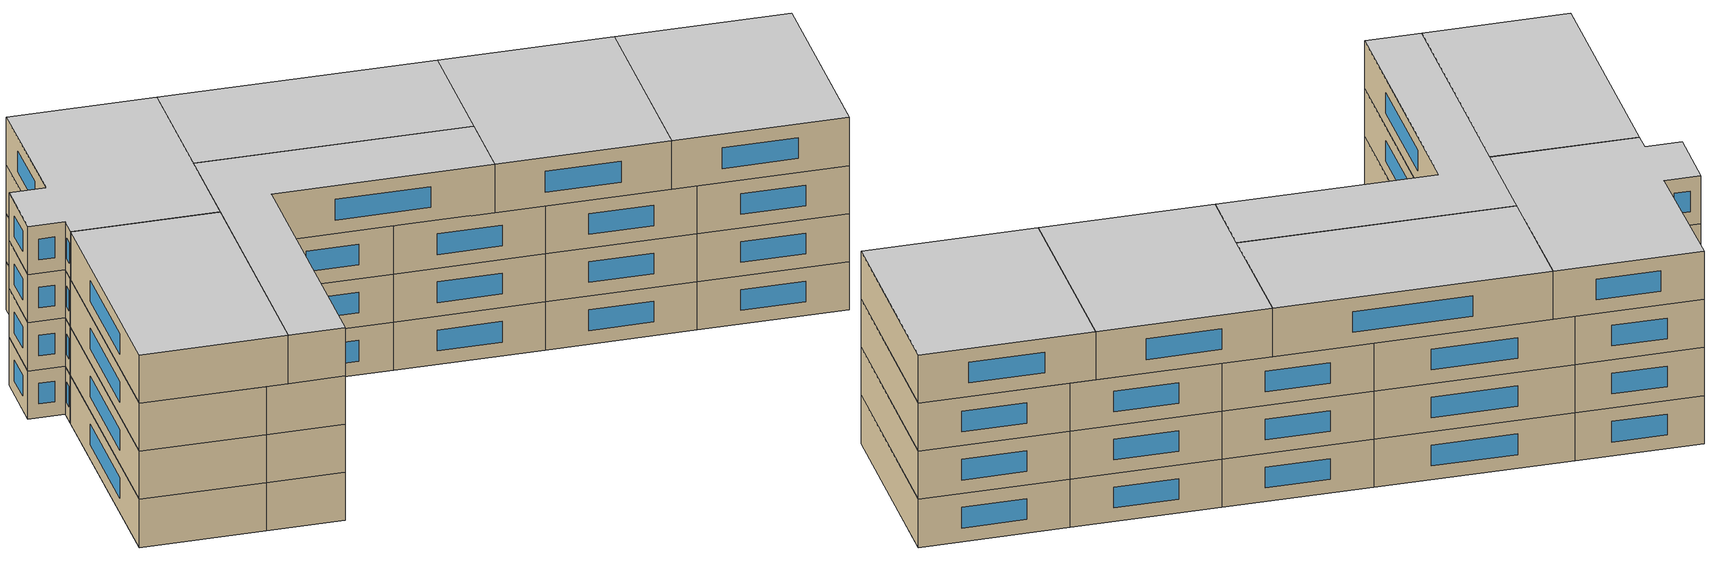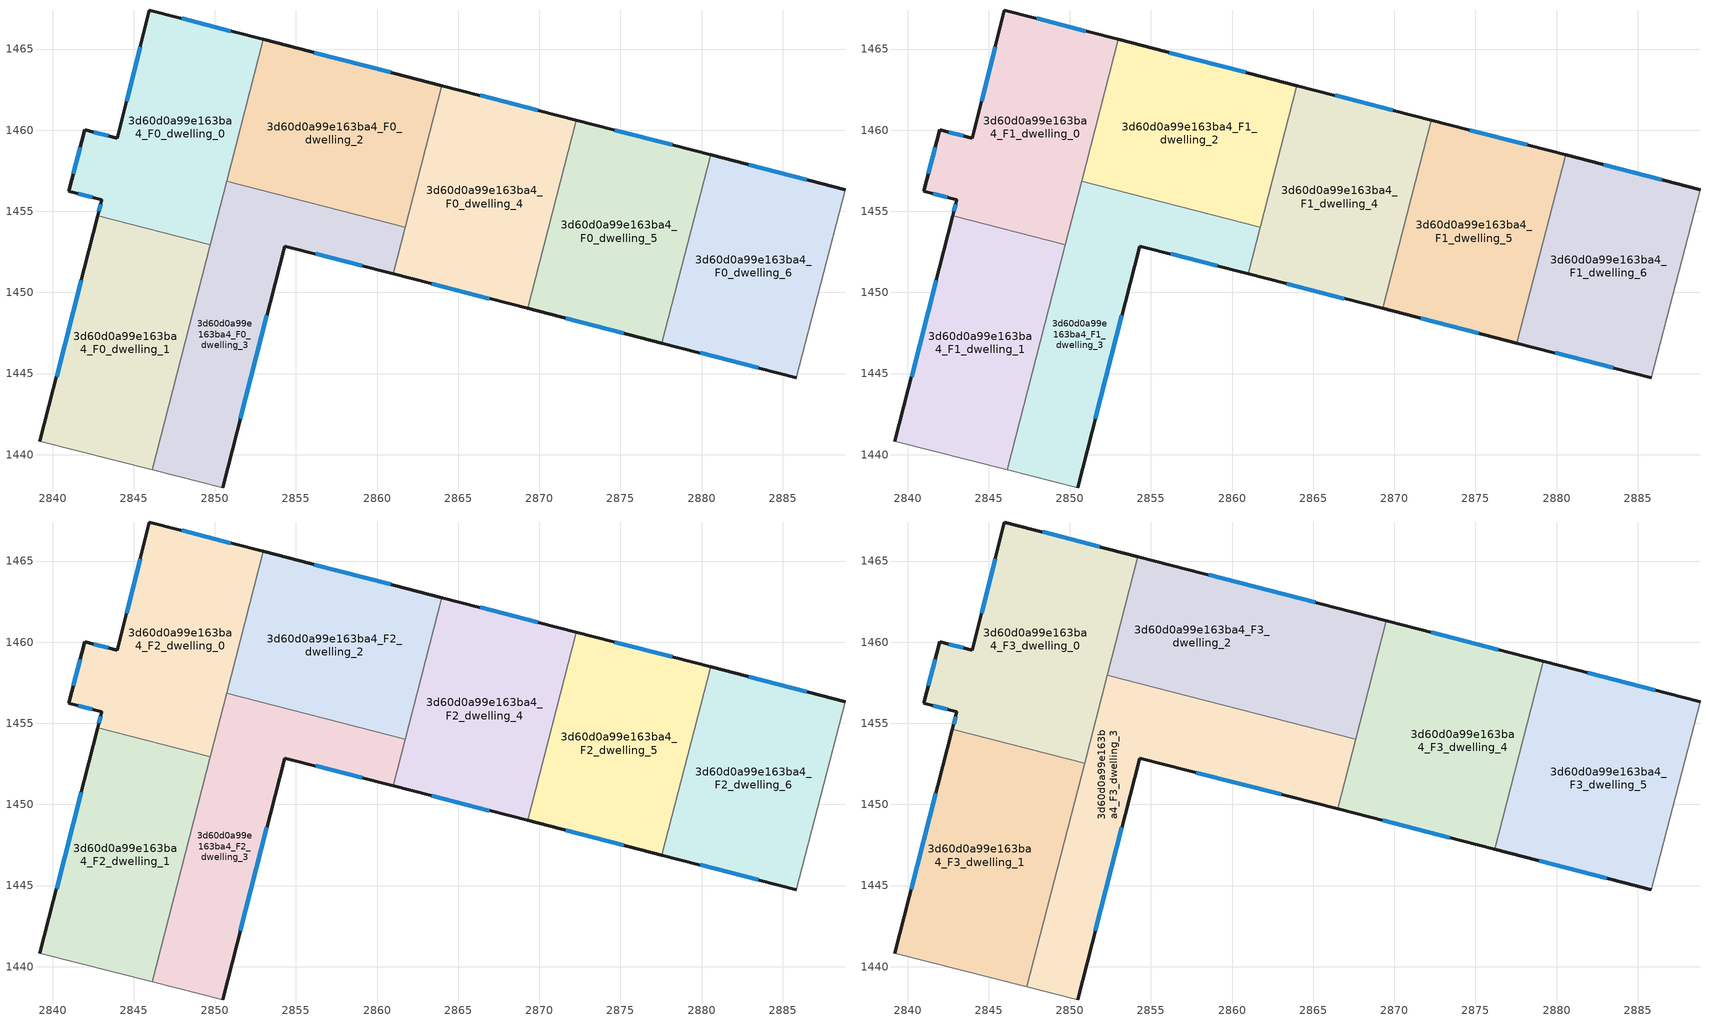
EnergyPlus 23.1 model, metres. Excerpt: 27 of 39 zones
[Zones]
3d60d0a99e163ba4_F0_dwelling_0
 floor ground (EU_floor_Construction): 2852.99,1465.59 2849.72,1452.93 2842.78,1454.72 2843.04,1455.72 2840.99,1456.25 2841.97,1460.03 2844,1459.51 2845.96,1467.41 z0
 wall outside (EU_wall_Construction): 2852.99,1465.59 2845.96,1467.41 2844,1459.51 2841.97,1460.03 2840.99,1456.25 2843.04,1455.72 2842.78,1454.72 z0:3
 wall to 3d60d0a99e163ba4_F0_dwelling_1 (EU_wall_Construction): 2842.78,1454.72 2849.72,1452.93 z0:3
 wall to 3d60d0a99e163ba4_F0_dwelling_2 (EU_wall_Construction): 2850.74,1456.86 2852.99,1465.59 z0:3
 wall to 3d60d0a99e163ba4_F0_dwelling_3 (EU_wall_Construction): 2849.72,1452.93 2850.74,1456.86 z0:3
 window (EU_Window_Construction): 2843.42,1459.66 2842.55,1459.88 / 2845.4,1465.15 2844.56,1461.77 / 2850.99,1466.11 2847.97,1466.89 / 2842.97,1455.43 2842.86,1455 / 2841.58,1456.1 2842.46,1455.87 / 2841.69,1458.95 2841.27,1457.33 z0.86:2.14
3d60d0a99e163ba4_F0_dwelling_1
 floor ground (EU_floor_Construction): 2849.72,1452.93 2846.14,1439.06 2839.22,1440.83 2842.78,1454.72 z0
 wall outside (EU_wall_Construction): 2842.78,1454.72 2839.22,1440.83 z0:3
 wall adiabatic (EU_wall_Construction): 2839.22,1440.83 2846.14,1439.06 z0:3
 wall to 3d60d0a99e163ba4_F0_dwelling_3 (EU_wall_Construction): 2846.14,1439.06 2849.72,1452.93 z0:3
 window (EU_Window_Construction): 2841.77,1450.75 2840.24,1444.8 z0.86:2.14
3d60d0a99e163ba4_F0_dwelling_2
 floor ground (EU_floor_Construction): 2863.99,1462.75 2861.74,1454.02 2850.74,1456.86 2852.99,1465.59 z0
 wall outside (EU_wall_Construction): 2863.99,1462.75 2852.99,1465.59 z0:3
 wall to 3d60d0a99e163ba4_F0_dwelling_3 (EU_wall_Construction): 2850.74,1456.86 2861.74,1454.02 z0:3
 wall to 3d60d0a99e163ba4_F0_dwelling_4 (EU_wall_Construction): 2861.74,1454.02 2863.99,1462.75 z0:3
 window (EU_Window_Construction): 2860.85,1463.57 2856.14,1464.78 z0.86:2.14
3d60d0a99e163ba4_F0_dwelling_3
 floor ground (EU_floor_Construction): 2861.74,1454.02 2861,1451.14 2854.3,1452.86 2850.48,1437.95 2846.14,1439.06 2850.74,1456.86 z0
 wall outside (EU_wall_Construction): 2850.48,1437.95 2854.3,1452.86 2861,1451.14 z0:3
 wall adiabatic (EU_wall_Construction): 2846.14,1439.06 2850.48,1437.95 z0:3
 wall to 3d60d0a99e163ba4_F0_dwelling_4 (EU_wall_Construction): 2861,1451.14 2861.74,1454.02 z0:3
 window (EU_Window_Construction): 2851.57,1442.21 2853.21,1448.6 / 2856.21,1452.37 2859.08,1451.63 z0.86:2.14
3d60d0a99e163ba4_F0_dwelling_4
 floor ground (EU_floor_Construction): 2872.27,1460.62 2869.28,1449.01 2861,1451.14 2863.99,1462.75 z0
 wall outside (EU_wall_Construction): 2872.27,1460.62 2863.99,1462.75 / 2861,1451.14 2869.28,1449.01 z0:3
 wall to 3d60d0a99e163ba4_F0_dwelling_5 (EU_wall_Construction): 2869.28,1449.01 2872.27,1460.62 z0:3
 window (EU_Window_Construction): 2869.91,1461.23 2866.36,1462.14 / 2863.36,1450.53 2866.91,1449.62 z0.86:2.14
3d60d0a99e163ba4_F0_dwelling_5
 floor ground (EU_floor_Construction): 2880.55,1458.48 2877.56,1446.88 2869.28,1449.01 2872.27,1460.62 z0
 wall outside (EU_wall_Construction): 2880.55,1458.48 2872.27,1460.62 / 2869.28,1449.01 2877.56,1446.88 z0:3
 wall to 3d60d0a99e163ba4_F0_dwelling_6 (EU_wall_Construction): 2877.56,1446.88 2880.55,1458.48 z0:3
 window (EU_Window_Construction): 2878.19,1459.09 2874.64,1460.01 / 2871.64,1448.4 2875.19,1447.49 z0.86:2.14
3d60d0a99e163ba4_F0_dwelling_6
 floor ground (EU_floor_Construction): 2888.84,1456.34 2885.85,1444.75 2877.56,1446.88 2880.55,1458.48 z0
 wall outside (EU_wall_Construction): 2888.84,1456.34 2880.55,1458.48 / 2877.56,1446.88 2885.85,1444.75 z0:3
 wall adiabatic (EU_wall_Construction): 2885.85,1444.75 2888.84,1456.34 z0:3
 window (EU_Window_Construction): 2886.48,1456.95 2882.92,1457.87 / 2879.93,1446.27 2883.48,1445.36 z0.86:2.14
3d60d0a99e163ba4_F1_dwelling_0
 floor to 3d60d0a99e163ba4_F0_dwelling_0 (EU_floor_Construction): 2852.99,1465.59 2849.72,1452.93 2842.78,1454.72 2843.04,1455.72 2840.99,1456.25 2841.97,1460.03 2844,1459.51 2845.96,1467.41 z3
 wall outside (EU_wall_Construction): 2852.99,1465.59 2845.96,1467.41 2844,1459.51 2841.97,1460.03 2840.99,1456.25 2843.04,1455.72 2842.78,1454.72 z3:6
 wall to 3d60d0a99e163ba4_F1_dwelling_1 (EU_wall_Construction): 2842.78,1454.72 2849.72,1452.93 z3:6
 wall to 3d60d0a99e163ba4_F1_dwelling_2 (EU_wall_Construction): 2850.74,1456.86 2852.99,1465.59 z3:6
 wall to 3d60d0a99e163ba4_F1_dwelling_3 (EU_wall_Construction): 2849.72,1452.93 2850.74,1456.86 z3:6
 window (EU_Window_Construction): 2843.42,1459.66 2842.55,1459.88 / 2845.4,1465.15 2844.56,1461.77 / 2850.99,1466.11 2847.97,1466.89 / 2842.97,1455.43 2842.86,1455 / 2841.58,1456.1 2842.46,1455.87 / 2841.69,1458.95 2841.27,1457.33 z3.86:5.14
3d60d0a99e163ba4_F1_dwelling_1
 floor to 3d60d0a99e163ba4_F0_dwelling_1 (EU_floor_Construction): 2849.72,1452.93 2846.14,1439.06 2839.22,1440.83 2842.78,1454.72 z3
 wall outside (EU_wall_Construction): 2842.78,1454.72 2839.22,1440.83 z3:6
 wall adiabatic (EU_wall_Construction): 2839.22,1440.83 2846.14,1439.06 z3:6
 wall to 3d60d0a99e163ba4_F1_dwelling_3 (EU_wall_Construction): 2846.14,1439.06 2849.72,1452.93 z3:6
 window (EU_Window_Construction): 2841.77,1450.75 2840.24,1444.8 z3.86:5.14
3d60d0a99e163ba4_F1_dwelling_2
 floor to 3d60d0a99e163ba4_F0_dwelling_2 (EU_floor_Construction): 2863.99,1462.75 2861.74,1454.02 2850.74,1456.86 2852.99,1465.59 z3
 wall outside (EU_wall_Construction): 2863.99,1462.75 2852.99,1465.59 z3:6
 wall to 3d60d0a99e163ba4_F1_dwelling_3 (EU_wall_Construction): 2850.74,1456.86 2861.74,1454.02 z3:6
 wall to 3d60d0a99e163ba4_F1_dwelling_4 (EU_wall_Construction): 2861.74,1454.02 2863.99,1462.75 z3:6
 window (EU_Window_Construction): 2860.85,1463.57 2856.14,1464.78 z3.86:5.14
3d60d0a99e163ba4_F1_dwelling_3
 floor to 3d60d0a99e163ba4_F0_dwelling_3 (EU_floor_Construction): 2861.74,1454.02 2861,1451.14 2854.3,1452.86 2850.48,1437.95 2846.14,1439.06 2850.74,1456.86 z3
 wall outside (EU_wall_Construction): 2850.48,1437.95 2854.3,1452.86 2861,1451.14 z3:6
 wall adiabatic (EU_wall_Construction): 2846.14,1439.06 2850.48,1437.95 z3:6
 wall to 3d60d0a99e163ba4_F1_dwelling_4 (EU_wall_Construction): 2861,1451.14 2861.74,1454.02 z3:6
 window (EU_Window_Construction): 2851.57,1442.21 2853.21,1448.6 / 2856.21,1452.37 2859.08,1451.63 z3.86:5.14
3d60d0a99e163ba4_F1_dwelling_4
 floor to 3d60d0a99e163ba4_F0_dwelling_4 (EU_floor_Construction): 2872.27,1460.62 2869.28,1449.01 2861,1451.14 2863.99,1462.75 z3
 wall outside (EU_wall_Construction): 2872.27,1460.62 2863.99,1462.75 / 2861,1451.14 2869.28,1449.01 z3:6
 wall to 3d60d0a99e163ba4_F1_dwelling_5 (EU_wall_Construction): 2869.28,1449.01 2872.27,1460.62 z3:6
 window (EU_Window_Construction): 2869.91,1461.23 2866.36,1462.14 / 2863.36,1450.53 2866.91,1449.62 z3.86:5.14
3d60d0a99e163ba4_F1_dwelling_5
 floor to 3d60d0a99e163ba4_F0_dwelling_5 (EU_floor_Construction): 2880.55,1458.48 2877.56,1446.88 2869.28,1449.01 2872.27,1460.62 z3
 wall outside (EU_wall_Construction): 2880.55,1458.48 2872.27,1460.62 / 2869.28,1449.01 2877.56,1446.88 z3:6
 wall to 3d60d0a99e163ba4_F1_dwelling_6 (EU_wall_Construction): 2877.56,1446.88 2880.55,1458.48 z3:6
 window (EU_Window_Construction): 2878.19,1459.09 2874.64,1460.01 / 2871.64,1448.4 2875.19,1447.49 z3.86:5.14
3d60d0a99e163ba4_F1_dwelling_6
 floor to 3d60d0a99e163ba4_F0_dwelling_6 (EU_floor_Construction): 2888.84,1456.34 2885.85,1444.75 2877.56,1446.88 2880.55,1458.48 z3
 wall outside (EU_wall_Construction): 2888.84,1456.34 2880.55,1458.48 / 2877.56,1446.88 2885.85,1444.75 z3:6
 wall adiabatic (EU_wall_Construction): 2885.85,1444.75 2888.84,1456.34 z3:6
 window (EU_Window_Construction): 2886.48,1456.95 2882.92,1457.87 / 2879.93,1446.27 2883.48,1445.36 z3.86:5.14
3d60d0a99e163ba4_F2_dwelling_0
 floor to 3d60d0a99e163ba4_F1_dwelling_0 (EU_floor_Construction): 2852.99,1465.59 2849.72,1452.93 2842.78,1454.72 2843.04,1455.72 2840.99,1456.25 2841.97,1460.03 2844,1459.51 2845.96,1467.41 z6
 wall outside (EU_wall_Construction): 2852.99,1465.59 2845.96,1467.41 2844,1459.51 2841.97,1460.03 2840.99,1456.25 2843.04,1455.72 2842.78,1454.72 z6:9
 wall to 3d60d0a99e163ba4_F2_dwelling_1 (EU_wall_Construction): 2842.78,1454.72 2849.72,1452.93 z6:9
 wall to 3d60d0a99e163ba4_F2_dwelling_2 (EU_wall_Construction): 2850.74,1456.86 2852.99,1465.59 z6:9
 wall to 3d60d0a99e163ba4_F2_dwelling_3 (EU_wall_Construction): 2849.72,1452.93 2850.74,1456.86 z6:9
 window (EU_Window_Construction): 2843.42,1459.66 2842.55,1459.88 / 2845.4,1465.15 2844.56,1461.77 / 2850.99,1466.11 2847.97,1466.89 / 2842.97,1455.43 2842.86,1455 / 2841.58,1456.1 2842.46,1455.87 / 2841.69,1458.95 2841.27,1457.33 z6.86:8.14
3d60d0a99e163ba4_F2_dwelling_1
 floor to 3d60d0a99e163ba4_F1_dwelling_1 (EU_floor_Construction): 2849.72,1452.93 2846.14,1439.06 2839.22,1440.83 2842.78,1454.72 z6
 wall outside (EU_wall_Construction): 2842.78,1454.72 2839.22,1440.83 z6:9
 wall adiabatic (EU_wall_Construction): 2839.22,1440.83 2846.14,1439.06 z6:9
 wall to 3d60d0a99e163ba4_F2_dwelling_3 (EU_wall_Construction): 2846.14,1439.06 2849.72,1452.93 z6:9
 window (EU_Window_Construction): 2841.77,1450.75 2840.24,1444.8 z6.86:8.14
3d60d0a99e163ba4_F2_dwelling_2
 floor to 3d60d0a99e163ba4_F1_dwelling_2 (EU_floor_Construction): 2863.99,1462.75 2861.74,1454.02 2850.74,1456.86 2852.99,1465.59 z6
 wall outside (EU_wall_Construction): 2863.99,1462.75 2852.99,1465.59 z6:9
 wall to 3d60d0a99e163ba4_F2_dwelling_3 (EU_wall_Construction): 2850.74,1456.86 2861.74,1454.02 z6:9
 wall to 3d60d0a99e163ba4_F2_dwelling_4 (EU_wall_Construction): 2861.74,1454.02 2863.99,1462.75 z6:9
 window (EU_Window_Construction): 2860.85,1463.57 2856.14,1464.78 z6.86:8.14
 ceiling adiabatic (EU_roof_Construction): 2862.1,1455.43 2863.99,1462.75 2854.2,1465.28 2852.31,1457.96 z9
3d60d0a99e163ba4_F2_dwelling_3
 floor to 3d60d0a99e163ba4_F1_dwelling_3 (EU_floor_Construction): 2861.74,1454.02 2861,1451.14 2854.3,1452.86 2850.48,1437.95 2846.14,1439.06 2850.74,1456.86 z6
 wall outside (EU_wall_Construction): 2850.48,1437.95 2854.3,1452.86 2861,1451.14 z6:9
 wall adiabatic (EU_wall_Construction): 2846.14,1439.06 2850.48,1437.95 z6:9
 wall to 3d60d0a99e163ba4_F2_dwelling_4 (EU_wall_Construction): 2861,1451.14 2861.74,1454.02 z6:9
 window (EU_Window_Construction): 2851.57,1442.21 2853.21,1448.6 / 2856.21,1452.37 2859.08,1451.63 z6.86:8.14
3d60d0a99e163ba4_F2_dwelling_4
 floor to 3d60d0a99e163ba4_F1_dwelling_4 (EU_floor_Construction): 2872.27,1460.62 2869.28,1449.01 2861,1451.14 2863.99,1462.75 z6
 wall outside (EU_wall_Construction): 2872.27,1460.62 2863.99,1462.75 / 2861,1451.14 2869.28,1449.01 z6:9
 wall to 3d60d0a99e163ba4_F2_dwelling_5 (EU_wall_Construction): 2869.28,1449.01 2872.27,1460.62 z6:9
 window (EU_Window_Construction): 2869.91,1461.23 2866.36,1462.14 / 2863.36,1450.53 2866.91,1449.62 z6.86:8.14
3d60d0a99e163ba4_F2_dwelling_5
 floor to 3d60d0a99e163ba4_F1_dwelling_5 (EU_floor_Construction): 2880.55,1458.48 2877.56,1446.88 2869.28,1449.01 2872.27,1460.62 z6
 wall outside (EU_wall_Construction): 2880.55,1458.48 2872.27,1460.62 / 2869.28,1449.01 2877.56,1446.88 z6:9
 wall to 3d60d0a99e163ba4_F2_dwelling_6 (EU_wall_Construction): 2877.56,1446.88 2880.55,1458.48 z6:9
 window (EU_Window_Construction): 2878.19,1459.09 2874.64,1460.01 / 2871.64,1448.4 2875.19,1447.49 z6.86:8.14
3d60d0a99e163ba4_F2_dwelling_6
 floor to 3d60d0a99e163ba4_F1_dwelling_6 (EU_floor_Construction): 2888.84,1456.34 2885.85,1444.75 2877.56,1446.88 2880.55,1458.48 z6
 wall outside (EU_wall_Construction): 2888.84,1456.34 2880.55,1458.48 / 2877.56,1446.88 2885.85,1444.75 z6:9
 wall adiabatic (EU_wall_Construction): 2885.85,1444.75 2888.84,1456.34 z6:9
 window (EU_Window_Construction): 2886.48,1456.95 2882.92,1457.87 / 2879.93,1446.27 2883.48,1445.36 z6.86:8.14
3d60d0a99e163ba4_F3_dwelling_0
 floor to 3d60d0a99e163ba4_F2_dwelling_0 (EU_floor_Construction): 2852.99,1465.59 2849.72,1452.93 2842.78,1454.72 2843.04,1455.72 2840.99,1456.25 2841.97,1460.03 2844,1459.51 2845.96,1467.41 z9
 floor to 3d60d0a99e163ba4_F2_dwelling_2 (EU_floor_Construction): 2854.2,1465.28 2851.95,1456.55 2850.74,1456.86 2852.99,1465.59 z9
 floor to 3d60d0a99e163ba4_F2_dwelling_1 (EU_floor_Construction): 2849.72,1452.93 2849.7,1452.84 2842.76,1454.63 2842.78,1454.72 z9
 floor to 3d60d0a99e163ba4_F2_dwelling_3 (EU_floor_Construction): 2851.95,1456.55 2850.91,1452.53 2849.7,1452.84 2850.74,1456.86 z9
 wall outside (EU_wall_Construction): 2854.2,1465.28 2845.96,1467.41 2844,1459.51 2841.97,1460.03 2840.99,1456.25 2843.04,1455.72 2842.76,1454.63 z9:12
 wall to 3d60d0a99e163ba4_F3_dwelling_1 (EU_wall_Construction): 2842.76,1454.63 2850.91,1452.53 z9:12
 wall to 3d60d0a99e163ba4_F3_dwelling_2 (EU_wall_Construction): 2852.31,1457.96 2854.2,1465.28 z9:12
 wall to 3d60d0a99e163ba4_F3_dwelling_3 (EU_wall_Construction): 2850.91,1452.53 2852.31,1457.96 z9:12
 window (EU_Window_Construction): 2843.42,1459.66 2842.55,1459.88 / 2845.4,1465.15 2844.56,1461.77 / 2851.85,1465.89 2848.32,1466.8 / 2842.96,1455.41 2842.84,1454.94 / 2841.58,1456.1 2842.46,1455.87 / 2841.69,1458.95 2841.27,1457.33 z9.86:11.14
 ceiling to 3d60d0a99e163ba4_F4_dwelling_0 (EU_floor_Construction): 2850.91,1452.53 2854.2,1465.28 2845.96,1467.41 2844,1459.51 2841.97,1460.03 2840.99,1456.25 2843.04,1455.72 2842.76,1454.63 z12
3d60d0a99e163ba4_F3_dwelling_1
 floor to 3d60d0a99e163ba4_F2_dwelling_1 (EU_floor_Construction): 2849.7,1452.84 2846.14,1439.06 2839.22,1440.83 2842.76,1454.63 z9
 floor to 3d60d0a99e163ba4_F2_dwelling_3 (EU_floor_Construction): 2850.91,1452.53 2847.35,1438.75 2846.14,1439.06 2849.7,1452.84 z9
 wall outside (EU_wall_Construction): 2842.76,1454.63 2839.22,1440.83 z9:12
 wall adiabatic (EU_wall_Construction): 2839.22,1440.83 2847.35,1438.75 z9:12
 wall to 3d60d0a99e163ba4_F3_dwelling_3 (EU_wall_Construction): 2847.35,1438.75 2850.91,1452.53 z9:12
 window (EU_Window_Construction): 2841.75,1450.69 2840.24,1444.77 z9.86:11.14
 ceiling to 3d60d0a99e163ba4_F4_dwelling_1 (EU_floor_Construction): 2847.35,1438.75 2850.91,1452.53 2842.76,1454.63 2839.22,1440.83 z12
3d60d0a99e163ba4_F3_dwelling_2
 floor to 3d60d0a99e163ba4_F2_dwelling_4 (EU_floor_Construction): 2869.51,1461.33 2867.62,1454.01 2862.1,1455.43 2863.99,1462.75 z9
 floor adiabatic (EU_floor_Construction): 2863.99,1462.75 2862.1,1455.43 2852.31,1457.96 2854.2,1465.28 z9
 wall outside (EU_wall_Construction): 2869.51,1461.33 2854.2,1465.28 z9:12
 wall to 3d60d0a99e163ba4_F3_dwelling_3 (EU_wall_Construction): 2852.31,1457.96 2867.62,1454.01 z9:12
 wall to 3d60d0a99e163ba4_F3_dwelling_4 (EU_wall_Construction): 2867.62,1454.01 2869.51,1461.33 z9:12
 window (EU_Window_Construction): 2865.14,1462.46 2858.58,1464.15 z9.86:11.14
 ceiling to 3d60d0a99e163ba4_F4_dwelling_2 (EU_floor_Construction): 2867.62,1454.01 2869.51,1461.33 2854.2,1465.28 2852.31,1457.96 z12
3d60d0a99e163ba4_F3_dwelling_3
 floor to 3d60d0a99e163ba4_F2_dwelling_3 (EU_floor_Construction): 2861.74,1454.02 2861,1451.14 2854.3,1452.86 2850.48,1437.95 2847.35,1438.75 2851.95,1456.55 z9
 floor to 3d60d0a99e163ba4_F2_dwelling_4 (EU_floor_Construction): 2867.62,1454.01 2866.52,1449.72 2861,1451.14 2862.1,1455.43 z9
 floor to 3d60d0a99e163ba4_F2_dwelling_2 (EU_floor_Construction): 2862.1,1455.43 2861.74,1454.02 2851.95,1456.55 2852.31,1457.96 z9
 wall outside (EU_wall_Construction): 2850.48,1437.95 2854.3,1452.86 2866.52,1449.72 z9:12
 wall adiabatic (EU_wall_Construction): 2847.35,1438.75 2850.48,1437.95 z9:12
 wall to 3d60d0a99e163ba4_F3_dwelling_4 (EU_wall_Construction): 2866.51,1449.72 2867.62,1454.01 z9:12
 window (EU_Window_Construction): 2851.57,1442.21 2853.21,1448.6 / 2857.79,1451.96 2863.03,1450.62 z9.86:11.14
 ceiling to 3d60d0a99e163ba4_F4_dwelling_3 (EU_floor_Construction): 2866.52,1449.72 2867.62,1454.01 2852.31,1457.96 2847.35,1438.75 2850.48,1437.95 2854.3,1452.86 z12
3d60d0a99e163ba4_F3_dwelling_4
 floor to 3d60d0a99e163ba4_F2_dwelling_5 (EU_floor_Construction): 2879.17,1458.83 2876.18,1447.24 2869.28,1449.01 2872.27,1460.62 z9
 floor to 3d60d0a99e163ba4_F2_dwelling_4 (EU_floor_Construction): 2872.27,1460.62 2869.28,1449.01 2866.52,1449.72 2869.51,1461.33 z9
 wall outside (EU_wall_Construction): 2879.17,1458.83 2869.51,1461.33 / 2866.52,1449.72 2876.18,1447.24 z9:12
 wall to 3d60d0a99e163ba4_F3_dwelling_5 (EU_wall_Construction): 2876.18,1447.24 2879.17,1458.83 z9:12
 window (EU_Window_Construction): 2876.41,1459.55 2872.27,1460.62 / 2869.28,1449.01 2873.42,1447.95 z9.86:11.14
 ceiling to 3d60d0a99e163ba4_F4_dwelling_4 (EU_floor_Construction): 2876.18,1447.24 2879.17,1458.83 2869.51,1461.33 2866.52,1449.72 z12
3d60d0a99e163ba4_F3_dwelling_5
 floor to 3d60d0a99e163ba4_F2_dwelling_6 (EU_floor_Construction): 2888.84,1456.34 2885.85,1444.75 2877.56,1446.88 2880.55,1458.48 z9
 floor to 3d60d0a99e163ba4_F2_dwelling_5 (EU_floor_Construction): 2880.55,1458.48 2877.56,1446.88 2876.18,1447.24 2879.17,1458.83 z9
 wall outside (EU_wall_Construction): 2888.84,1456.34 2879.17,1458.83 / 2876.18,1447.24 2885.85,1444.75 z9:12
 wall adiabatic (EU_wall_Construction): 2885.85,1444.75 2888.84,1456.34 z9:12
 window (EU_Window_Construction): 2886.08,1457.05 2881.94,1458.12 / 2878.94,1446.52 2883.09,1445.46 z9.86:11.14
 ceiling to 3d60d0a99e163ba4_F4_dwelling_5 (EU_floor_Construction): 2885.85,1444.75 2888.84,1456.34 2879.17,1458.83 2876.18,1447.24 z12
[Building]
EU S2 Campaign: North Axis=0; Terrain=City; Solar Distribution=FullExterior
[Site:Location]
Helsinki-Vantaa.AP: Latitude=60.317; Longitude=24.963; Time Zone=2; Elevation=54.6
[SizingPeriod:WeatherFileDays]
AnnualSizingPeriod: Begin Month=1; Begin Day of Month=1; End Month=12; End Day of Month=31; Day of Week for Start Day=Monday; Use Weather File Daylight Saving Period=No; Use Weather File Rain and Snow Indicators=No
[MATERIAL]
EU_InternalMass_Material: Roughness=MediumRough; Thickness=0.1; Conductivity=1; Density=1800; Specific Heat=900; Thermal Absorptance=0.9; Solar Absorptance=0.7; Visible Absorptance=0.7
[MATERIAL:NOMASS] Roughness=MediumRough; Thermal Absorptance=0.9; Solar Absorptance=0.7; Visible Absorptance=0.7
Name | Thermal Resistance
EU_wall_NoMass | 5.91765
EU_roof_NoMass | 11.1778
EU_floor_NoMass | 6.2875
[WINDOWMATERIAL:SIMPLEGLAZINGSYSTEM]
EU_Window_SimpleGlazing: UFactor=0.994035; Solar Heat Gain Coefficient=0.7; Visible Transmittance=0.7
[CONSTRUCTION]
EU_wall_Construction: EU_wall_NoMass
EU_roof_Construction: EU_roof_NoMass
EU_floor_Construction: EU_floor_NoMass
EU_Window_Construction: EU_Window_SimpleGlazing
EU_InternalMass_Construction: EU_InternalMass_Material
[ZONE] Type=1; Multiplier=1; Ceiling Height=autocalculate; Floor Area=autocalculate; Part of Total Floor Area=Yes
Name | Volume
3d60d0a99e163ba4_F0_dwelling_0; 3d60d0a99e163ba4_F1_dwelling_0; 3d60d0a99e163ba4_F2_dwelling_0 | 307.545
3d60d0a99e163ba4_F3_dwelling_0 | 358.805
3d60d0a99e163ba4_F0_dwelling_1; 3d60d0a99e163ba4_F1_dwelling_1; 3d60d0a99e163ba4_F2_dwelling_1 | 307.542
3d60d0a99e163ba4_F3_dwelling_1 | 358.795
3d60d0a99e163ba4_F0_dwelling_2; 3d60d0a99e163ba4_F1_dwelling_2; 3d60d0a99e163ba4_F2_dwelling_2 | 307.514
3d60d0a99e163ba4_F3_dwelling_2; 3d60d0a99e163ba4_F3_dwelling_4 | 358.801
3d60d0a99e163ba4_F0_dwelling_3; 3d60d0a99e163ba4_F1_dwelling_3; 3d60d0a99e163ba4_F2_dwelling_3 | 307.521
3d60d0a99e163ba4_F3_dwelling_3 | 358.772
3d60d0a99e163ba4_F0_dwelling_4; 3d60d0a99e163ba4_F1_dwelling_4; 3d60d0a99e163ba4_F2_dwelling_4 | 307.513
3d60d0a99e163ba4_F0_dwelling_5; 3d60d0a99e163ba4_F1_dwelling_5; 3d60d0a99e163ba4_F2_dwelling_5 | 307.523
3d60d0a99e163ba4_F3_dwelling_5 | 358.791
3d60d0a99e163ba4_F0_dwelling_6; 3d60d0a99e163ba4_F1_dwelling_6; 3d60d0a99e163ba4_F2_dwelling_6 | 307.547
[INTERNALMASS] Construction=EU_InternalMass_Construction
Name | Zone or ZoneList | Surface Area
3d60d0a99e163ba4_F0_dwelling_0_EU_InternalMass | 3d60d0a99e163ba4_F0_dwelling_0 | 102.516
3d60d0a99e163ba4_F0_dwelling_1_EU_InternalMass | 3d60d0a99e163ba4_F0_dwelling_1 | 102.514
3d60d0a99e163ba4_F0_dwelling_2_EU_InternalMass | 3d60d0a99e163ba4_F0_dwelling_2 | 102.505
3d60d0a99e163ba4_F0_dwelling_3_EU_InternalMass | 3d60d0a99e163ba4_F0_dwelling_3 | 102.506
3d60d0a99e163ba4_F0_dwelling_4_EU_InternalMass | 3d60d0a99e163ba4_F0_dwelling_4 | 102.509
3d60d0a99e163ba4_F0_dwelling_5_EU_InternalMass | 3d60d0a99e163ba4_F0_dwelling_5 | 102.508
3d60d0a99e163ba4_F0_dwelling_6_EU_InternalMass | 3d60d0a99e163ba4_F0_dwelling_6 | 102.516
3d60d0a99e163ba4_F1_dwelling_0_EU_InternalMass | 3d60d0a99e163ba4_F1_dwelling_0 | 102.516
3d60d0a99e163ba4_F1_dwelling_1_EU_InternalMass | 3d60d0a99e163ba4_F1_dwelling_1 | 102.514
3d60d0a99e163ba4_F1_dwelling_2_EU_InternalMass | 3d60d0a99e163ba4_F1_dwelling_2 | 102.505
3d60d0a99e163ba4_F1_dwelling_3_EU_InternalMass | 3d60d0a99e163ba4_F1_dwelling_3 | 102.506
3d60d0a99e163ba4_F1_dwelling_4_EU_InternalMass | 3d60d0a99e163ba4_F1_dwelling_4 | 102.509
3d60d0a99e163ba4_F1_dwelling_5_EU_InternalMass | 3d60d0a99e163ba4_F1_dwelling_5 | 102.508
3d60d0a99e163ba4_F1_dwelling_6_EU_InternalMass | 3d60d0a99e163ba4_F1_dwelling_6 | 102.516
3d60d0a99e163ba4_F2_dwelling_0_EU_InternalMass | 3d60d0a99e163ba4_F2_dwelling_0 | 102.516
3d60d0a99e163ba4_F2_dwelling_1_EU_InternalMass | 3d60d0a99e163ba4_F2_dwelling_1 | 102.514
3d60d0a99e163ba4_F2_dwelling_2_EU_InternalMass | 3d60d0a99e163ba4_F2_dwelling_2 | 102.505
3d60d0a99e163ba4_F2_dwelling_3_EU_InternalMass | 3d60d0a99e163ba4_F2_dwelling_3 | 102.506
3d60d0a99e163ba4_F2_dwelling_4_EU_InternalMass | 3d60d0a99e163ba4_F2_dwelling_4 | 102.509
3d60d0a99e163ba4_F2_dwelling_5_EU_InternalMass | 3d60d0a99e163ba4_F2_dwelling_5 | 102.508
3d60d0a99e163ba4_F2_dwelling_6_EU_InternalMass | 3d60d0a99e163ba4_F2_dwelling_6 | 102.516
3d60d0a99e163ba4_F3_dwelling_0_EU_InternalMass | 3d60d0a99e163ba4_F3_dwelling_0 | 119.6
3d60d0a99e163ba4_F3_dwelling_1_EU_InternalMass | 3d60d0a99e163ba4_F3_dwelling_1 | 119.598
3d60d0a99e163ba4_F3_dwelling_2_EU_InternalMass | 3d60d0a99e163ba4_F3_dwelling_2 | 119.595
3d60d0a99e163ba4_F3_dwelling_3_EU_InternalMass | 3d60d0a99e163ba4_F3_dwelling_3 | 119.593
3d60d0a99e163ba4_F3_dwelling_4_EU_InternalMass | 3d60d0a99e163ba4_F3_dwelling_4 | 119.6
3d60d0a99e163ba4_F3_dwelling_5_EU_InternalMass | 3d60d0a99e163ba4_F3_dwelling_5 | 119.597
[OTHEREQUIPMENT] Fuel Type=Electricity; Design Level Calculation Method=Watts/Area; Power per Zone Floor Area=1; Fraction Latent=0; Fraction Radiant=0; Fraction Lost=0; Carbon Dioxide Generation Rate=0; EndUse Subcategory=EU_Step8_InternalGains
Name | Zone or ZoneList or Space or SpaceList | Schedule
EU_Step8_InternalGain_3d60d0a99e163ba4_F0_dwelling_0_f000 | 3d60d0a99e163ba4_F0_dwelling_0 | EU_Step8_GainSchedule_3d60d0a99e163ba4_F0_dwelling_0_f000
EU_Step8_InternalGain_3d60d0a99e163ba4_F0_dwelling_1_f000 | 3d60d0a99e163ba4_F0_dwelling_1 | EU_Step8_GainSchedule_3d60d0a99e163ba4_F0_dwelling_1_f000
EU_Step8_InternalGain_3d60d0a99e163ba4_F0_dwelling_2_f000 | 3d60d0a99e163ba4_F0_dwelling_2 | EU_Step8_GainSchedule_3d60d0a99e163ba4_F0_dwelling_2_f000
EU_Step8_InternalGain_3d60d0a99e163ba4_F0_dwelling_3_f000 | 3d60d0a99e163ba4_F0_dwelling_3 | EU_Step8_GainSchedule_3d60d0a99e163ba4_F0_dwelling_3_f000
EU_Step8_InternalGain_3d60d0a99e163ba4_F0_dwelling_4_f000 | 3d60d0a99e163ba4_F0_dwelling_4 | EU_Step8_GainSchedule_3d60d0a99e163ba4_F0_dwelling_4_f000
EU_Step8_InternalGain_3d60d0a99e163ba4_F0_dwelling_5_f000 | 3d60d0a99e163ba4_F0_dwelling_5 | EU_Step8_GainSchedule_3d60d0a99e163ba4_F0_dwelling_5_f000
EU_Step8_InternalGain_3d60d0a99e163ba4_F0_dwelling_6_f000 | 3d60d0a99e163ba4_F0_dwelling_6 | EU_Step8_GainSchedule_3d60d0a99e163ba4_F0_dwelling_6_f000
EU_Step8_InternalGain_3d60d0a99e163ba4_F1_dwelling_0_f000 | 3d60d0a99e163ba4_F1_dwelling_0 | EU_Step8_GainSchedule_3d60d0a99e163ba4_F1_dwelling_0_f000
EU_Step8_InternalGain_3d60d0a99e163ba4_F1_dwelling_1_f000 | 3d60d0a99e163ba4_F1_dwelling_1 | EU_Step8_GainSchedule_3d60d0a99e163ba4_F1_dwelling_1_f000
EU_Step8_InternalGain_3d60d0a99e163ba4_F1_dwelling_2_f000 | 3d60d0a99e163ba4_F1_dwelling_2 | EU_Step8_GainSchedule_3d60d0a99e163ba4_F1_dwelling_2_f000
EU_Step8_InternalGain_3d60d0a99e163ba4_F1_dwelling_3_f000 | 3d60d0a99e163ba4_F1_dwelling_3 | EU_Step8_GainSchedule_3d60d0a99e163ba4_F1_dwelling_3_f000
EU_Step8_InternalGain_3d60d0a99e163ba4_F1_dwelling_4_f000 | 3d60d0a99e163ba4_F1_dwelling_4 | EU_Step8_GainSchedule_3d60d0a99e163ba4_F1_dwelling_4_f000
EU_Step8_InternalGain_3d60d0a99e163ba4_F1_dwelling_5_f000 | 3d60d0a99e163ba4_F1_dwelling_5 | EU_Step8_GainSchedule_3d60d0a99e163ba4_F1_dwelling_5_f000
EU_Step8_InternalGain_3d60d0a99e163ba4_F1_dwelling_6_f000 | 3d60d0a99e163ba4_F1_dwelling_6 | EU_Step8_GainSchedule_3d60d0a99e163ba4_F1_dwelling_6_f000
EU_Step8_InternalGain_3d60d0a99e163ba4_F2_dwelling_0_f000 | 3d60d0a99e163ba4_F2_dwelling_0 | EU_Step8_GainSchedule_3d60d0a99e163ba4_F2_dwelling_0_f000
EU_Step8_InternalGain_3d60d0a99e163ba4_F2_dwelling_1_f000 | 3d60d0a99e163ba4_F2_dwelling_1 | EU_Step8_GainSchedule_3d60d0a99e163ba4_F2_dwelling_1_f000
EU_Step8_InternalGain_3d60d0a99e163ba4_F2_dwelling_2_f000 | 3d60d0a99e163ba4_F2_dwelling_2 | EU_Step8_GainSchedule_3d60d0a99e163ba4_F2_dwelling_2_f000
EU_Step8_InternalGain_3d60d0a99e163ba4_F2_dwelling_3_f000 | 3d60d0a99e163ba4_F2_dwelling_3 | EU_Step8_GainSchedule_3d60d0a99e163ba4_F2_dwelling_3_f000
EU_Step8_InternalGain_3d60d0a99e163ba4_F2_dwelling_4_f000 | 3d60d0a99e163ba4_F2_dwelling_4 | EU_Step8_GainSchedule_3d60d0a99e163ba4_F2_dwelling_4_f000
EU_Step8_InternalGain_3d60d0a99e163ba4_F2_dwelling_5_f000 | 3d60d0a99e163ba4_F2_dwelling_5 | EU_Step8_GainSchedule_3d60d0a99e163ba4_F2_dwelling_5_f000
EU_Step8_InternalGain_3d60d0a99e163ba4_F2_dwelling_6_f000 | 3d60d0a99e163ba4_F2_dwelling_6 | EU_Step8_GainSchedule_3d60d0a99e163ba4_F2_dwelling_6_f000
EU_Step8_InternalGain_3d60d0a99e163ba4_F3_dwelling_0_f000 | 3d60d0a99e163ba4_F3_dwelling_0 | EU_Step8_GainSchedule_3d60d0a99e163ba4_F3_dwelling_0_f000
EU_Step8_InternalGain_3d60d0a99e163ba4_F3_dwelling_1_f000 | 3d60d0a99e163ba4_F3_dwelling_1 | EU_Step8_GainSchedule_3d60d0a99e163ba4_F3_dwelling_1_f000
EU_Step8_InternalGain_3d60d0a99e163ba4_F3_dwelling_2_f000 | 3d60d0a99e163ba4_F3_dwelling_2 | EU_Step8_GainSchedule_3d60d0a99e163ba4_F3_dwelling_2_f000
EU_Step8_InternalGain_3d60d0a99e163ba4_F3_dwelling_3_f000 | 3d60d0a99e163ba4_F3_dwelling_3 | EU_Step8_GainSchedule_3d60d0a99e163ba4_F3_dwelling_3_f000
EU_Step8_InternalGain_3d60d0a99e163ba4_F3_dwelling_4_f000 | 3d60d0a99e163ba4_F3_dwelling_4 | EU_Step8_GainSchedule_3d60d0a99e163ba4_F3_dwelling_4_f000
EU_Step8_InternalGain_3d60d0a99e163ba4_F3_dwelling_5_f000 | 3d60d0a99e163ba4_F3_dwelling_5 | EU_Step8_GainSchedule_3d60d0a99e163ba4_F3_dwelling_5_f000
[ZONEVENTILATION:DESIGNFLOWRATE] Schedule=EU_AlwaysOn; Design Flow Rate Calculation Method=AirChanges/Hour; Air Changes per Hour=0.596421; Ventilation Type=Natural; Fan Pressure Rise=0; Fan Total Efficiency=1; Constant Term Coefficient=1; Temperature Term Coefficient=0; Velocity Term Coefficient=0; Velocity Squared Term Coefficient=0; Minimum Indoor Temperature=-100; Maximum Indoor Temperature=100; Delta Temperature=-100; Minimum Outdoor Temperature=-100; Maximum Outdoor Temperature=100; Maximum Wind Speed=40
Name | Zone or ZoneList or Space or SpaceList
EU_ConstantAir_3d60d0a99e163ba4_F0_dwelling_0 | 3d60d0a99e163ba4_F0_dwelling_0
EU_ConstantAir_3d60d0a99e163ba4_F0_dwelling_1 | 3d60d0a99e163ba4_F0_dwelling_1
EU_ConstantAir_3d60d0a99e163ba4_F0_dwelling_2 | 3d60d0a99e163ba4_F0_dwelling_2
EU_ConstantAir_3d60d0a99e163ba4_F0_dwelling_3 | 3d60d0a99e163ba4_F0_dwelling_3
EU_ConstantAir_3d60d0a99e163ba4_F0_dwelling_4 | 3d60d0a99e163ba4_F0_dwelling_4
EU_ConstantAir_3d60d0a99e163ba4_F0_dwelling_5 | 3d60d0a99e163ba4_F0_dwelling_5
EU_ConstantAir_3d60d0a99e163ba4_F0_dwelling_6 | 3d60d0a99e163ba4_F0_dwelling_6
EU_ConstantAir_3d60d0a99e163ba4_F1_dwelling_0 | 3d60d0a99e163ba4_F1_dwelling_0
EU_ConstantAir_3d60d0a99e163ba4_F1_dwelling_1 | 3d60d0a99e163ba4_F1_dwelling_1
EU_ConstantAir_3d60d0a99e163ba4_F1_dwelling_2 | 3d60d0a99e163ba4_F1_dwelling_2
EU_ConstantAir_3d60d0a99e163ba4_F1_dwelling_3 | 3d60d0a99e163ba4_F1_dwelling_3
EU_ConstantAir_3d60d0a99e163ba4_F1_dwelling_4 | 3d60d0a99e163ba4_F1_dwelling_4
EU_ConstantAir_3d60d0a99e163ba4_F1_dwelling_5 | 3d60d0a99e163ba4_F1_dwelling_5
EU_ConstantAir_3d60d0a99e163ba4_F1_dwelling_6 | 3d60d0a99e163ba4_F1_dwelling_6
EU_ConstantAir_3d60d0a99e163ba4_F2_dwelling_0 | 3d60d0a99e163ba4_F2_dwelling_0
EU_ConstantAir_3d60d0a99e163ba4_F2_dwelling_1 | 3d60d0a99e163ba4_F2_dwelling_1
EU_ConstantAir_3d60d0a99e163ba4_F2_dwelling_2 | 3d60d0a99e163ba4_F2_dwelling_2
EU_ConstantAir_3d60d0a99e163ba4_F2_dwelling_3 | 3d60d0a99e163ba4_F2_dwelling_3
EU_ConstantAir_3d60d0a99e163ba4_F2_dwelling_4 | 3d60d0a99e163ba4_F2_dwelling_4
EU_ConstantAir_3d60d0a99e163ba4_F2_dwelling_5 | 3d60d0a99e163ba4_F2_dwelling_5
EU_ConstantAir_3d60d0a99e163ba4_F2_dwelling_6 | 3d60d0a99e163ba4_F2_dwelling_6
EU_ConstantAir_3d60d0a99e163ba4_F3_dwelling_0 | 3d60d0a99e163ba4_F3_dwelling_0
EU_ConstantAir_3d60d0a99e163ba4_F3_dwelling_1 | 3d60d0a99e163ba4_F3_dwelling_1
EU_ConstantAir_3d60d0a99e163ba4_F3_dwelling_2 | 3d60d0a99e163ba4_F3_dwelling_2
EU_ConstantAir_3d60d0a99e163ba4_F3_dwelling_3 | 3d60d0a99e163ba4_F3_dwelling_3
EU_ConstantAir_3d60d0a99e163ba4_F3_dwelling_4 | 3d60d0a99e163ba4_F3_dwelling_4
EU_ConstantAir_3d60d0a99e163ba4_F3_dwelling_5 | 3d60d0a99e163ba4_F3_dwelling_5
[HVACTEMPLATE:THERMOSTAT] Constant Heating Setpoint=20; Constant Cooling Setpoint=50
EU_HeatOnly_3d60d0a99e163ba4_F0_dwelling_0; EU_HeatOnly_3d60d0a99e163ba4_F0_dwelling_1; EU_HeatOnly_3d60d0a99e163ba4_F0_dwelling_2; EU_HeatOnly_3d60d0a99e163ba4_F0_dwelling_3; EU_HeatOnly_3d60d0a99e163ba4_F0_dwelling_4; EU_HeatOnly_3d60d0a99e163ba4_F0_dwelling_5; EU_HeatOnly_3d60d0a99e163ba4_F0_dwelling_6; EU_HeatOnly_3d60d0a99e163ba4_F1_dwelling_0; EU_HeatOnly_3d60d0a99e163ba4_F1_dwelling_1; EU_HeatOnly_3d60d0a99e163ba4_F1_dwelling_2; EU_HeatOnly_3d60d0a99e163ba4_F1_dwelling_3; EU_HeatOnly_3d60d0a99e163ba4_F1_dwelling_4; EU_HeatOnly_3d60d0a99e163ba4_F1_dwelling_5; EU_HeatOnly_3d60d0a99e163ba4_F1_dwelling_6; EU_HeatOnly_3d60d0a99e163ba4_F2_dwelling_0; EU_HeatOnly_3d60d0a99e163ba4_F2_dwelling_1; EU_HeatOnly_3d60d0a99e163ba4_F2_dwelling_2; EU_HeatOnly_3d60d0a99e163ba4_F2_dwelling_3; EU_HeatOnly_3d60d0a99e163ba4_F2_dwelling_4; EU_HeatOnly_3d60d0a99e163ba4_F2_dwelling_5; EU_HeatOnly_3d60d0a99e163ba4_F2_dwelling_6; EU_HeatOnly_3d60d0a99e163ba4_F3_dwelling_0; EU_HeatOnly_3d60d0a99e163ba4_F3_dwelling_1; EU_HeatOnly_3d60d0a99e163ba4_F3_dwelling_2; EU_HeatOnly_3d60d0a99e163ba4_F3_dwelling_3; EU_HeatOnly_3d60d0a99e163ba4_F3_dwelling_4; EU_HeatOnly_3d60d0a99e163ba4_F3_dwelling_5; EU_HeatOnly_3d60d0a99e163ba4_F4_dwelling_0; EU_HeatOnly_3d60d0a99e163ba4_F4_dwelling_1; EU_HeatOnly_3d60d0a99e163ba4_F4_dwelling_2; EU_HeatOnly_3d60d0a99e163ba4_F4_dwelling_3; EU_HeatOnly_3d60d0a99e163ba4_F4_dwelling_4; EU_HeatOnly_3d60d0a99e163ba4_F4_dwelling_5; EU_HeatOnly_3d60d0a99e163ba4_F5_dwelling_0; EU_HeatOnly_3d60d0a99e163ba4_F5_dwelling_1; EU_HeatOnly_3d60d0a99e163ba4_F5_dwelling_2; EU_HeatOnly_3d60d0a99e163ba4_F5_dwelling_3; EU_HeatOnly_3d60d0a99e163ba4_F5_dwelling_4; EU_HeatOnly_3d60d0a99e163ba4_F5_dwelling_5
[HVACTEMPLATE:ZONE:IDEALLOADSAIRSYSTEM] System Availability Schedule=EU_AlwaysOn; Maximum Heating Supply Air Temperature=50; Minimum Cooling Supply Air Temperature=13; Maximum Heating Supply Air Humidity Ratio=0.0156; Minimum Cooling Supply Air Humidity Ratio=0.0077; Heating Limit=NoLimit; Cooling Limit=NoLimit; Heating Availability Schedule=EU_AlwaysOn; Cooling Availability Schedule=EU_CoolingOff; Dehumidification Control Type=ConstantSensibleHeatRatio; Cooling Sensible Heat Ratio=0.7; Dehumidification Setpoint=60; Humidification Control Type=None; Humidification Setpoint=30; Outdoor Air Method=None; Outdoor Air Flow Rate per Person=0.00944; Outdoor Air Flow Rate per Zone Floor Area=0; Outdoor Air Flow Rate per Zone=0; Demand Controlled Ventilation Type=None; Outdoor Air Economizer Type=NoEconomizer; Heat Recovery Type=None; Sensible Heat Recovery Effectiveness=0.7; Latent Heat Recovery Effectiveness=0.65
Name | Template Thermostat
3d60d0a99e163ba4_F0_dwelling_0 | EU_HeatOnly_3d60d0a99e163ba4_F0_dwelling_0
3d60d0a99e163ba4_F0_dwelling_1 | EU_HeatOnly_3d60d0a99e163ba4_F0_dwelling_1
3d60d0a99e163ba4_F0_dwelling_2 | EU_HeatOnly_3d60d0a99e163ba4_F0_dwelling_2
3d60d0a99e163ba4_F0_dwelling_3 | EU_HeatOnly_3d60d0a99e163ba4_F0_dwelling_3
3d60d0a99e163ba4_F0_dwelling_4 | EU_HeatOnly_3d60d0a99e163ba4_F0_dwelling_4
3d60d0a99e163ba4_F0_dwelling_5 | EU_HeatOnly_3d60d0a99e163ba4_F0_dwelling_5
3d60d0a99e163ba4_F0_dwelling_6 | EU_HeatOnly_3d60d0a99e163ba4_F0_dwelling_6
3d60d0a99e163ba4_F1_dwelling_0 | EU_HeatOnly_3d60d0a99e163ba4_F1_dwelling_0
3d60d0a99e163ba4_F1_dwelling_1 | EU_HeatOnly_3d60d0a99e163ba4_F1_dwelling_1
3d60d0a99e163ba4_F1_dwelling_2 | EU_HeatOnly_3d60d0a99e163ba4_F1_dwelling_2
3d60d0a99e163ba4_F1_dwelling_3 | EU_HeatOnly_3d60d0a99e163ba4_F1_dwelling_3
3d60d0a99e163ba4_F1_dwelling_4 | EU_HeatOnly_3d60d0a99e163ba4_F1_dwelling_4
3d60d0a99e163ba4_F1_dwelling_5 | EU_HeatOnly_3d60d0a99e163ba4_F1_dwelling_5
3d60d0a99e163ba4_F1_dwelling_6 | EU_HeatOnly_3d60d0a99e163ba4_F1_dwelling_6
3d60d0a99e163ba4_F2_dwelling_0 | EU_HeatOnly_3d60d0a99e163ba4_F2_dwelling_0
3d60d0a99e163ba4_F2_dwelling_1 | EU_HeatOnly_3d60d0a99e163ba4_F2_dwelling_1
3d60d0a99e163ba4_F2_dwelling_2 | EU_HeatOnly_3d60d0a99e163ba4_F2_dwelling_2
3d60d0a99e163ba4_F2_dwelling_3 | EU_HeatOnly_3d60d0a99e163ba4_F2_dwelling_3
3d60d0a99e163ba4_F2_dwelling_4 | EU_HeatOnly_3d60d0a99e163ba4_F2_dwelling_4
3d60d0a99e163ba4_F2_dwelling_5 | EU_HeatOnly_3d60d0a99e163ba4_F2_dwelling_5
3d60d0a99e163ba4_F2_dwelling_6 | EU_HeatOnly_3d60d0a99e163ba4_F2_dwelling_6
3d60d0a99e163ba4_F3_dwelling_0 | EU_HeatOnly_3d60d0a99e163ba4_F3_dwelling_0
3d60d0a99e163ba4_F3_dwelling_1 | EU_HeatOnly_3d60d0a99e163ba4_F3_dwelling_1
3d60d0a99e163ba4_F3_dwelling_2 | EU_HeatOnly_3d60d0a99e163ba4_F3_dwelling_2
3d60d0a99e163ba4_F3_dwelling_3 | EU_HeatOnly_3d60d0a99e163ba4_F3_dwelling_3
3d60d0a99e163ba4_F3_dwelling_4 | EU_HeatOnly_3d60d0a99e163ba4_F3_dwelling_4
3d60d0a99e163ba4_F3_dwelling_5 | EU_HeatOnly_3d60d0a99e163ba4_F3_dwelling_5
[SIZING:ZONE] Zone Cooling Design Supply Air Temperature Input Method=SupplyAirTemperature; Zone Cooling Design Supply Air Temperature=13; Zone Heating Design Supply Air Temperature Input Method=SupplyAirTemperature; Zone Heating Design Supply Air Temperature=50; Zone Cooling Design Supply Air Humidity Ratio=0.008; Zone Heating Design Supply Air Humidity Ratio=0.008; Cooling Design Air Flow Method=DesignDay; Cooling Design Air Flow Rate=0; Cooling Minimum Air Flow per Zone Floor Area=0.000762; Cooling Minimum Air Flow=0; Cooling Minimum Air Flow Fraction=0.2; Heating Design Air Flow Method=DesignDay; Heating Design Air Flow Rate=0; Heating Maximum Air Flow per Zone Floor Area=0.002032; Heating Maximum Air Flow=0.141576; Heating Maximum Air Flow Fraction=0.3; Account for Dedicated Outdoor Air System=No; Dedicated Outdoor Air System Control Strategy=NeutralSupplyAir; Dedicated Outdoor Air Low Setpoint Temperature for Design=autosize; Dedicated Outdoor Air High Setpoint Temperature for Design=autosize; Zone Load Sizing Method=Sensible Load Only No Latent Load; Zone Latent Cooling Design Supply Air Humidity Ratio Input Method=HumidityRatioDifference; Zone Cooling Design Supply Air Humidity Ratio Difference=0.005; Zone Latent Heating Design Supply Air Humidity Ratio Input Method=HumidityRatioDifference; Zone Humidification Design Supply Air Humidity Ratio Difference=0.005
3d60d0a99e163ba4_F0_dwelling_0; 3d60d0a99e163ba4_F0_dwelling_1; 3d60d0a99e163ba4_F0_dwelling_2; 3d60d0a99e163ba4_F0_dwelling_3; 3d60d0a99e163ba4_F0_dwelling_4; 3d60d0a99e163ba4_F0_dwelling_5; 3d60d0a99e163ba4_F0_dwelling_6; 3d60d0a99e163ba4_F1_dwelling_0; 3d60d0a99e163ba4_F1_dwelling_1; 3d60d0a99e163ba4_F1_dwelling_2; 3d60d0a99e163ba4_F1_dwelling_3; 3d60d0a99e163ba4_F1_dwelling_4; 3d60d0a99e163ba4_F1_dwelling_5; 3d60d0a99e163ba4_F1_dwelling_6; 3d60d0a99e163ba4_F2_dwelling_0; 3d60d0a99e163ba4_F2_dwelling_1; 3d60d0a99e163ba4_F2_dwelling_2; 3d60d0a99e163ba4_F2_dwelling_3; 3d60d0a99e163ba4_F2_dwelling_4; 3d60d0a99e163ba4_F2_dwelling_5; 3d60d0a99e163ba4_F2_dwelling_6; 3d60d0a99e163ba4_F3_dwelling_0; 3d60d0a99e163ba4_F3_dwelling_1; 3d60d0a99e163ba4_F3_dwelling_2; 3d60d0a99e163ba4_F3_dwelling_3; 3d60d0a99e163ba4_F3_dwelling_4; 3d60d0a99e163ba4_F3_dwelling_5
[SCHEDULE:CONSTANT]
Name | Hourly Value
EU_AlwaysOn | 1
EU_CoolingOff | 0
[SCHEDULE:FILE] Column Number=1; Rows to Skip at Top=0; Number of Hours of Data=8760; Column Separator=Comma; Interpolate to Timestep=No; Minutes per Item=60; Adjust Schedule for Daylight Savings=Yes
Name | File
EU_Step8_GainSchedule_3d60d0a99e163ba4_F0_dwelling_0_f000 | ../../schedules/3d60d0a99e163ba4/3d60d0a99e163ba4_F0_dwelling_0_f000_gain.csv
EU_Step8_GainSchedule_3d60d0a99e163ba4_F0_dwelling_1_f000 | ../../schedules/3d60d0a99e163ba4/3d60d0a99e163ba4_F0_dwelling_1_f000_gain.csv
EU_Step8_GainSchedule_3d60d0a99e163ba4_F0_dwelling_2_f000 | ../../schedules/3d60d0a99e163ba4/3d60d0a99e163ba4_F0_dwelling_2_f000_gain.csv
EU_Step8_GainSchedule_3d60d0a99e163ba4_F0_dwelling_3_f000 | ../../schedules/3d60d0a99e163ba4/3d60d0a99e163ba4_F0_dwelling_3_f000_gain.csv
EU_Step8_GainSchedule_3d60d0a99e163ba4_F0_dwelling_4_f000 | ../../schedules/3d60d0a99e163ba4/3d60d0a99e163ba4_F0_dwelling_4_f000_gain.csv
EU_Step8_GainSchedule_3d60d0a99e163ba4_F0_dwelling_5_f000 | ../../schedules/3d60d0a99e163ba4/3d60d0a99e163ba4_F0_dwelling_5_f000_gain.csv
EU_Step8_GainSchedule_3d60d0a99e163ba4_F0_dwelling_6_f000 | ../../schedules/3d60d0a99e163ba4/3d60d0a99e163ba4_F0_dwelling_6_f000_gain.csv
EU_Step8_GainSchedule_3d60d0a99e163ba4_F1_dwelling_0_f000 | ../../schedules/3d60d0a99e163ba4/3d60d0a99e163ba4_F1_dwelling_0_f000_gain.csv
EU_Step8_GainSchedule_3d60d0a99e163ba4_F1_dwelling_1_f000 | ../../schedules/3d60d0a99e163ba4/3d60d0a99e163ba4_F1_dwelling_1_f000_gain.csv
EU_Step8_GainSchedule_3d60d0a99e163ba4_F1_dwelling_2_f000 | ../../schedules/3d60d0a99e163ba4/3d60d0a99e163ba4_F1_dwelling_2_f000_gain.csv
EU_Step8_GainSchedule_3d60d0a99e163ba4_F1_dwelling_3_f000 | ../../schedules/3d60d0a99e163ba4/3d60d0a99e163ba4_F1_dwelling_3_f000_gain.csv
EU_Step8_GainSchedule_3d60d0a99e163ba4_F1_dwelling_4_f000 | ../../schedules/3d60d0a99e163ba4/3d60d0a99e163ba4_F1_dwelling_4_f000_gain.csv
EU_Step8_GainSchedule_3d60d0a99e163ba4_F1_dwelling_5_f000 | ../../schedules/3d60d0a99e163ba4/3d60d0a99e163ba4_F1_dwelling_5_f000_gain.csv
EU_Step8_GainSchedule_3d60d0a99e163ba4_F1_dwelling_6_f000 | ../../schedules/3d60d0a99e163ba4/3d60d0a99e163ba4_F1_dwelling_6_f000_gain.csv
EU_Step8_GainSchedule_3d60d0a99e163ba4_F2_dwelling_0_f000 | ../../schedules/3d60d0a99e163ba4/3d60d0a99e163ba4_F2_dwelling_0_f000_gain.csv
EU_Step8_GainSchedule_3d60d0a99e163ba4_F2_dwelling_1_f000 | ../../schedules/3d60d0a99e163ba4/3d60d0a99e163ba4_F2_dwelling_1_f000_gain.csv
EU_Step8_GainSchedule_3d60d0a99e163ba4_F2_dwelling_2_f000 | ../../schedules/3d60d0a99e163ba4/3d60d0a99e163ba4_F2_dwelling_2_f000_gain.csv
EU_Step8_GainSchedule_3d60d0a99e163ba4_F2_dwelling_3_f000 | ../../schedules/3d60d0a99e163ba4/3d60d0a99e163ba4_F2_dwelling_3_f000_gain.csv
EU_Step8_GainSchedule_3d60d0a99e163ba4_F2_dwelling_4_f000 | ../../schedules/3d60d0a99e163ba4/3d60d0a99e163ba4_F2_dwelling_4_f000_gain.csv
EU_Step8_GainSchedule_3d60d0a99e163ba4_F2_dwelling_5_f000 | ../../schedules/3d60d0a99e163ba4/3d60d0a99e163ba4_F2_dwelling_5_f000_gain.csv
EU_Step8_GainSchedule_3d60d0a99e163ba4_F2_dwelling_6_f000 | ../../schedules/3d60d0a99e163ba4/3d60d0a99e163ba4_F2_dwelling_6_f000_gain.csv
EU_Step8_GainSchedule_3d60d0a99e163ba4_F3_dwelling_0_f000 | ../../schedules/3d60d0a99e163ba4/3d60d0a99e163ba4_F3_dwelling_0_f000_gain.csv
EU_Step8_GainSchedule_3d60d0a99e163ba4_F3_dwelling_1_f000 | ../../schedules/3d60d0a99e163ba4/3d60d0a99e163ba4_F3_dwelling_1_f000_gain.csv
EU_Step8_GainSchedule_3d60d0a99e163ba4_F3_dwelling_2_f000 | ../../schedules/3d60d0a99e163ba4/3d60d0a99e163ba4_F3_dwelling_2_f000_gain.csv
EU_Step8_GainSchedule_3d60d0a99e163ba4_F3_dwelling_3_f000 | ../../schedules/3d60d0a99e163ba4/3d60d0a99e163ba4_F3_dwelling_3_f000_gain.csv
EU_Step8_GainSchedule_3d60d0a99e163ba4_F3_dwelling_4_f000 | ../../schedules/3d60d0a99e163ba4/3d60d0a99e163ba4_F3_dwelling_4_f000_gain.csv
EU_Step8_GainSchedule_3d60d0a99e163ba4_F3_dwelling_5_f000 | ../../schedules/3d60d0a99e163ba4/3d60d0a99e163ba4_F3_dwelling_5_f000_gain.csv
